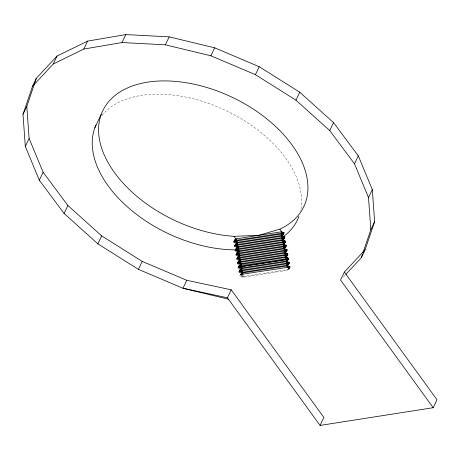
<?xml version="1.0" encoding="UTF-8"?>
<svg xmlns="http://www.w3.org/2000/svg" width="460" height="460" viewBox="0 0 460 460"><rect width="100%" height="100%" fill="white"/><g stroke="black" fill="none" stroke-linecap="round" stroke-linejoin="round"><path stroke-width="0.34" stroke-dasharray="2.3 1.72" d="M243.392 277.219L243.777 276.408L287.609 269.548L289.829 268.025L289.018 269.393L287.224 270.353L243.392 277.219L239.919 276.569L239.591 276.115L239.896 275.569M287.224 270.353L287.609 269.548M343.447 276.943L345.379 274.867M288.949 268.634L289.415 267.91L288.127 268.111M289.3 268.341L288.512 268.933M287.966 269.226L288.575 268.922M242.224 275.281C237.475 274.936 245.14 277.736 242.765 275.195M243.777 276.408L240.062 275.546M241.701 276.023L242.385 276.149M288.397 267.984L289.443 268.835M101.993 115.334A111.36 67.948 25.5 0 1 226.883 111.032A111.36 67.948 25.5 0 1 300.495 211.071"/><path stroke-width="0.69" d="M234.784 240.292L236.02 239.154L237.015 240.12L234.847 240.459L234.87 240.039M235.543 244.565L236.779 243.42L237.768 244.386L235.6 244.726L235.623 244.306M237.532 247.687C235.549 248.515 236.463 249.688 238.521 248.653L237.504 247.698M237.055 253.098L238.286 251.953L239.28 252.925L237.113 253.264L237.136 252.839M237.866 257.531C237.803 256.415 239.66 255.622 240.034 257.192M238.636 261.372L238.619 261.798L240.787 261.458L239.786 260.492L238.861 261.096L238.631 261.792M239.321 265.897L240.551 264.753L241.546 265.725L239.378 266.064L239.401 265.638M240.074 270.164L241.31 269.019L242.299 269.991L240.131 270.33L240.384 269.629M240.827 274.43L242.064 273.286L243.052 274.258L240.885 274.597L240.913 274.171M236.382 248.572L236.365 248.992M237.82 257.358L238.498 256.536M228.47 299.207L182.965 288.248L138.431 269.37L97.876 243.857L64.078 213.452L39.324 180.216L25.317 146.429L23 114.379L32.533 86.261L36.334 78.298L57.075 56.022L87.601 41.107L125.833 34.575L169.177 36.863L214.659 47.817L259.198 66.7L299.747 92.213L333.552 122.619L358.3 155.854L372.312 189.641L374.63 221.691L365.091 249.809L361.296 257.772L345.862 274.35M23 114.379L26.801 106.415L36.334 78.298M361.296 257.772L362.428 254.426M362.882 253.086L370.829 229.655L374.63 221.691M32.533 86.261L53.274 63.986L57.075 56.022M25.317 146.429L29.112 138.466L26.801 106.415M53.274 63.986L83.8 49.07L87.601 41.107M39.324 180.216L43.125 172.253L29.112 138.466M83.8 49.07L122.038 42.538L125.833 34.575M94.881 127.684L101.212 114.413M64.078 213.452L67.873 205.488L43.125 172.253M122.038 42.538L165.376 44.827L169.177 36.863M97.876 243.857L101.677 235.894L67.873 205.488M165.376 44.827L210.864 55.781L214.659 47.817M138.431 269.37L142.226 261.406L101.677 235.894M370.829 229.655L368.512 197.605L354.505 163.817L329.751 130.582L295.952 100.176L255.398 74.664L259.198 66.7M320.074 425.425L323.869 417.461L231.225 289.806L186.766 280.289L182.965 288.248L227.424 297.769L320.074 425.425L433.199 407.704L437 399.74L344.35 272.084L365.091 249.809M295.952 100.176L299.747 92.213M280.767 231.903L283.964 232.605L283.653 234.163L281.566 235.411L237.734 242.276L234.019 241.414L234.629 239.815L236.256 238.867M234.772 245.68L235.382 244.082L237.009 243.133L281.52 236.17L283.883 236.498L284.907 237.095L284.412 238.429L282.325 239.677L238.493 246.543L234.772 245.68L284.521 237.906L281.733 238.343M237.734 242.276L237.348 243.081L234.83 242.788L233.634 242.219L233.858 241.431M235.531 249.947L236.141 248.348L237.762 247.405L282.279 240.436L284.636 240.764L285.66 241.362L285.165 242.696L283.078 243.944L239.246 250.809L235.531 249.947L285.275 242.173L282.492 242.61M238.493 246.543L238.102 247.348L234.634 246.704L234.376 245.985L235.543 245.082M236.285 254.213L236.894 252.615L238.521 251.672L283.032 244.703L285.395 245.036L286.413 245.628L285.919 246.962L283.832 248.21L239.999 255.076L236.285 254.213L286.028 246.439L283.245 246.876M239.246 250.809L238.861 251.614L235.79 251.16L235.06 250.51L235.756 249.665M237.038 258.48L237.647 256.881L239.275 255.938L283.786 248.969L286.149 249.303L287.172 249.895L286.678 251.229L284.59 252.477L240.758 259.342L237.038 258.48L286.787 250.706L283.998 251.143M239.999 255.076L239.614 255.886L236.543 255.427L235.813 254.782L236.515 253.931M237.797 262.746L238.406 261.148L240.028 260.205L284.544 253.236L286.902 253.569L287.925 254.167L287.431 255.495L285.344 256.743L241.511 263.609L237.797 262.746L287.54 254.972L284.757 255.409M240.758 259.342L240.373 260.153L237.297 259.693L236.572 259.049L237.268 258.198M238.935 266.202L238.797 267.231L242.265 267.875L286.097 261.01L288.184 259.762L288.679 258.434L287.661 257.836L285.298 257.502L240.787 264.471L238.849 265.96L288.679 258.434L285.89 258.853M241.511 263.609L241.126 264.419L238.056 263.959L237.325 263.315L238.021 262.464M239.303 271.279L239.913 269.681L241.54 268.738L286.051 261.769L288.414 262.102L289.438 262.7L288.943 264.029L286.856 265.276L243.024 272.142L239.303 271.279L289.052 263.505L286.264 263.942M227.424 297.769L231.225 289.806M242.265 267.875L241.88 268.686L238.809 268.226L238.079 267.582L238.78 266.731M243.024 272.142L242.638 272.952L239.562 272.492L238.838 271.848L239.533 270.998M329.751 130.582L333.552 122.619M281.566 235.411L281.181 236.221L283.268 234.968L283.371 233.772L281.474 234.071M282.325 239.677L281.934 240.488L283.728 239.528L284.136 238.717M283.078 243.944L282.693 244.755L284.78 243.507L284.889 242.983L284.361 242.558M283.832 248.21L283.446 249.021L285.533 247.773L285.574 246.583M284.59 252.477L284.2 253.287L285.993 252.327L286.402 251.516M285.344 256.743L284.958 257.554L287.046 256.306L286.971 255.559M286.097 261.01L285.712 261.82L287.799 260.573L287.839 259.382M286.856 265.276L286.465 266.087L288.265 265.127L288.667 264.316M354.505 163.817L358.3 155.854M368.512 197.605L372.312 189.641M344.35 272.084L340.555 280.048L433.199 407.704M283.946 238.481L284.125 238.038L282.227 238.337L282.641 239.378L284.01 238.475L283.665 238.769M285.522 247.008L285.637 246.571L283.739 246.87L284.154 247.911L285.522 247.008L285.171 247.302M284.418 243.035L284.884 242.305M285.93 251.568L286.327 250.849M286.683 255.835L287.149 255.105L285.252 255.403L285.666 256.444L286.31 256.122M288.196 264.368L288.656 263.643M283.256 234.209L282.469 234.801M284.769 242.742L283.981 243.334M288.541 264.075L287.172 264.977L286.821 263.925M285.493 251.867L286.39 250.838L284.493 251.137L284.907 252.178L285.556 251.856M286.246 256.134L287.08 255.116M287 260.4L287.902 259.377L286.005 259.67L286.453 260.693L287.063 260.389M239.252 260.803L239.786 260.492M282.532 234.79L281.888 235.112L281.537 234.059M284.044 243.323L283.4 243.645L282.986 242.604M279.898 229.132L258.836 235.336L233.979 236.325A111.36 67.948 25.5 0 1 98.699 126.195A111.36 67.948 25.5 0 1 244.024 103.431A111.36 67.948 25.5 0 1 279.898 229.132L281.79 231.742L235.876 238.935L233.979 236.325M234.404 240.603L284.148 232.829L281.359 233.249M234.019 241.414L283.762 233.64L280.979 234.077M235.163 244.869L284.907 237.095L282.112 237.521M235.917 249.136L285.66 241.362L282.871 241.787M236.67 253.402L286.413 245.628L283.624 246.054M238.987 253.862C232.835 253.27 241.488 256.525 238.987 253.862L239.436 254.915M237.429 257.669L287.172 249.895L284.378 250.32M237.573 258.468L239.74 258.129L240.189 259.181M238.182 261.935L287.925 254.167L285.137 254.587M239.694 270.468L289.438 262.7L286.649 263.12M290.191 266.967L240.361 274.493L242.293 273.004L286.81 266.035L289.167 266.369L290.191 266.967L287.402 267.386M237.159 242.109L236.722 241.063L234.554 241.402L237.147 242.115M238.671 250.642L238.228 249.596M239.096 267.001L241.701 267.714L241.253 266.662M281.296 232.076L282.124 232.173M283.607 244.875L284.389 244.973M237.095 246.284L237.923 246.382L237.475 245.329L235.307 245.669L237.084 246.284L236.417 246.157M236.066 249.935L238.659 250.648M237.584 258.468L240.172 259.181M238.51 262.884L240.948 263.448L240.494 262.395L238.498 262.884M239.85 271.268L242.454 271.981L242.006 270.928M282.883 236.44L282.049 236.342L282.549 237.383L284.263 236.946M283.636 240.706L282.802 240.609L283.308 241.649L285.206 241.362L284.683 241.023M285.148 249.239L284.314 249.142L284.815 250.183M285.901 253.506L285.068 253.408L285.574 254.449L287.281 254.018M286.655 257.772L285.827 257.675L286.327 258.715L288.035 258.284M287.414 262.039L286.58 261.941L287.08 262.982L288.794 262.551M288.167 266.305L287.333 266.208L287.839 267.248L289.547 266.817M235.658 241.885L236.342 242.017M237.17 250.424L237.855 250.55M237.923 254.69L238.608 254.817M238.683 258.957L239.361 259.083M239.436 263.223L240.12 263.35M240.189 267.49L240.873 267.616M240.948 271.756L241.626 271.883M282.06 232.179L282.756 232.311M282.82 236.446L283.51 236.578M283.573 240.718L284.263 240.844M284.326 244.984L285.505 245.278M285.085 249.251L285.775 249.377M285.838 253.517L286.528 253.644M286.591 257.784L287.287 257.911M287.351 262.05L288.04 262.177M288.104 266.317L288.794 266.443M282.693 232.317L283.573 232.668M283.446 236.584L283.992 236.745M284.2 240.856L285.079 241.207M285.712 249.389L286.258 249.544M286.465 253.655L287.011 253.811M287.224 257.922L287.77 258.077M287.977 262.188L288.523 262.344M288.73 266.455L289.277 266.61M210.864 55.781L255.398 74.664M142.226 261.406L186.766 280.289M283.17 232.484L283.699 232.829L281.796 233.117L281.405 232.07M283.929 236.756L284.326 236.94M285.436 245.289L285.838 245.473M286.195 249.556L286.591 249.74M286.948 253.822L287.345 254.006M287.707 258.089L288.104 258.273M288.46 262.355L288.857 262.539M289.214 266.622L289.61 266.806M285.769 245.479L284.061 245.916L283.67 244.869M282.158 236.336L282.612 237.371M282.29 238.326L282.739 239.349M282.917 240.603L283.366 241.638M283.049 242.592L283.498 243.616M283.803 246.859L284.251 247.882M284.424 249.136L284.878 250.171M284.556 251.125L285.005 252.149M285.183 253.402L285.631 254.437M285.315 255.392L285.763 256.415M285.936 257.669L286.39 258.704M286.068 259.658L286.517 260.682M286.689 261.935L287.143 262.97M287.448 266.208L287.902 267.237M241.241 266.662L241.701 267.714M298.948 216.349A111.36 67.948 25.5 0 1 282.515 237.256M235.744 249.861A111.36 67.948 25.5 0 1 127.184 206.678A111.36 67.948 25.5 0 1 95.945 125.062M288.293 259.239L238.55 267.013L288.293 259.239"/></g></svg>
